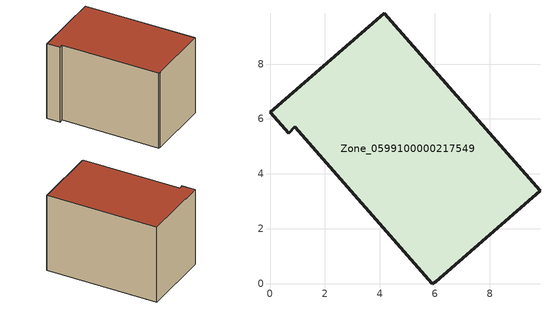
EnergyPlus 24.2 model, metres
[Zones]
Zone_0599100000217549
 floor ground (C_G): 0,6.24 4.16,9.85 9.83,3.38 6.03,0.08 5.91,0 0.9,5.71 0.69,5.48 z0
 wall outside (C_F): 4.16,9.85 0,6.24 0.69,5.48 0.9,5.71 5.91,0 6.03,0.08 9.83,3.38 4.16,9.85 z0:6.12
 roof outside (C_R): 9.83,3.38 4.16,9.85 0,6.24 0.69,5.48 0.9,5.71 5.91,0 6.03,0.08 z6.12
[BUILDING]
Pand.0599100000217549: North Axis=0; Terrain=City; Loads Convergence Tolerance Value=0.04; Temperature Convergence Tolerance Value=0.4; Solar Distribution=FullExterior; Maximum Number of Warmup Days=25; Minimum Number of Warmup Days=1
[Site:Location]
Rotterdam.The.Hague.AP_ZH_NLD Design_Conditions: Latitude=51.96; Longitude=4.45; Time Zone=1; Elevation=-4.5
[SITE:GROUNDTEMPERATURE:BUILDINGSURFACE]
18, 18, 18, 18, 18, 18, 18, 18, 18, 18, 18, 18
[MATERIAL] Thermal Absorptance=0.9; Solar Absorptance=0.7; Visible Absorptance=0.7
Name | Roughness | Thickness | Conductivity | Density | Specific Heat
G.TI.1946 | MediumSmooth | 0.15 | 1 | 540 | 1210
F.TI.1946 | Rough | 0.3 | 0.857143 | 1920 | 840
R.TI.1946 | MediumRough | 0.2 | 0.1 | 1500 | 1000
[CONSTRUCTION]
C_G: G.TI.1946
C_F: F.TI.1946
C_R: R.TI.1946
[ZONE]
Zone_0599100000217549: Type=1; Multiplier=1; Ceiling Height=Autocalculate; Volume=Autocalculate; Floor Area=autocalculate; Part of Total Floor Area=Yes
[ZONEINFILTRATION:DESIGNFLOWRATE]
Infil_Zone_0599100000217549: Zone or ZoneList or Space or SpaceList=Zone_0599100000217549; Schedule=AlwaysOn; Design Flow Rate Calculation Method=Flow/Area; Flow Rate per Floor Area=0.003; Constant Term Coefficient=1; Temperature Term Coefficient=0; Velocity Term Coefficient=0; Velocity Squared Term Coefficient=0
[HVACTEMPLATE:ZONE:IDEALLOADSAIRSYSTEM]
Zone_0599100000217549: Maximum Heating Supply Air Temperature=50; Minimum Cooling Supply Air Temperature=13; Maximum Heating Supply Air Humidity Ratio=0.0156; Minimum Cooling Supply Air Humidity Ratio=0.0077; Heating Limit=NoLimit; Cooling Limit=NoLimit; Dehumidification Control Type=ConstantSensibleHeatRatio; Cooling Sensible Heat Ratio=0.7; Dehumidification Setpoint=60; Humidification Control Type=None; Humidification Setpoint=30; Outdoor Air Method=None; Outdoor Air Flow Rate per Person=0.00944; Outdoor Air Flow Rate per Zone Floor Area=0; Outdoor Air Flow Rate per Zone=0; Demand Controlled Ventilation Type=None; Outdoor Air Economizer Type=NoEconomizer; Heat Recovery Type=None; Sensible Heat Recovery Effectiveness=0.7; Latent Heat Recovery Effectiveness=0.65
[ZONECONTROL:THERMOSTAT]
ThermostatControl_Zone_0599100000217549: Zone or ZoneList=Zone_0599100000217549; Control Type Schedule=DualSetpointControlType; Control 1=Thermostat_Zone_0599100000217549; Temperature Difference Between Cutout And Setpoint=0
[THERMOSTATSETPOINT:DUALSETPOINT]
Thermostat_Zone_0599100000217549: Heating Setpoint Temperature Schedule=HeatingSetpoint_Zone_0599100000217549; Cooling Setpoint Temperature Schedule=CoolingSetpoint_Zone_0599100000217549
[SCHEDULE:COMPACT]
HeatingSetpoint_Zone_0599100000217549: Through: 12/31, For: AllDays, Until: 24:00, 21
CoolingSetpoint_Zone_0599100000217549: Through: 12/31, For: AllDays, Until: 24:00, 24
DualSetpointControlType: Through: 12/31, For: AllDays, Until: 24:00, 4
AlwaysOn: Through: 12/31, For: AllDays, Until: 24:00, 1
